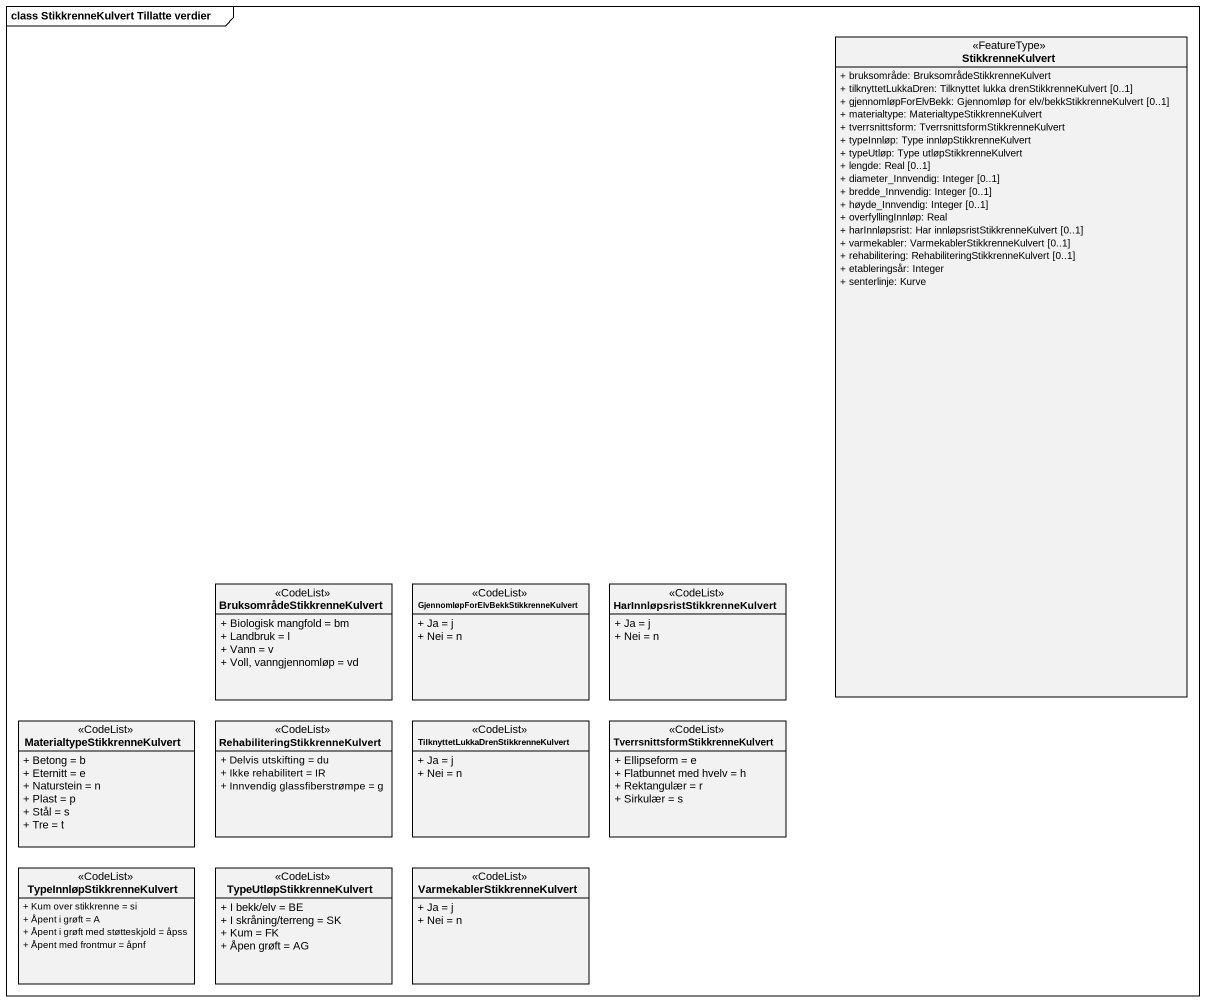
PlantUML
@startuml
mainframe class StikkrenneKulvert Tillatte verdier
hide circle
hide empty members
skinparam classAttributeIconSize 0
class StikkrenneKulvert <<FeatureType>> {
  + bruksområde: BruksområdeStikkrenneKulvert
  + tilknyttetLukkaDren: Tilknyttet lukka drenStikkrenneKulvert [0..1]
  + gjennomløpForElvBekk: Gjennomløp for elv/bekkStikkrenneKulvert [0..1]
  + materialtype: MaterialtypeStikkrenneKulvert
  + tverrsnittsform: TverrsnittsformStikkrenneKulvert
  + typeInnløp: Type innløpStikkrenneKulvert
  + typeUtløp: Type utløpStikkrenneKulvert
  + lengde: Real [0..1]
  + diameter_Innvendig: Integer [0..1]
  + bredde_Innvendig: Integer [0..1]
  + høyde_Innvendig: Integer [0..1]
  + overfyllingInnløp: Real
  + harInnløpsrist: Har innløpsristStikkrenneKulvert [0..1]
  + varmekabler: VarmekablerStikkrenneKulvert [0..1]
  + rehabilitering: RehabiliteringStikkrenneKulvert [0..1]
  + etableringsår: Integer
  + senterlinje: Kurve
}
class BruksområdeStikkrenneKulvert <<CodeList>> {
  + Biologisk mangfold = bm
  + Landbruk = l
  + Vann = v
  + Voll, vanngjennomløp = vd
}
class "GjennomløpForElvBekkStikkrenneKulvert" as GjennomløpForElvBekkStikkren <<CodeList>> {
  + Ja = j
  + Nei = n
}
class "HarInnløpsristStikkrenneKulvert" as HarInnløpsristStikkrenneKulv <<CodeList>> {
  + Ja = j
  + Nei = n
}
class "MaterialtypeStikkrenneKulvert" as MaterialtypeStikkrenneKulver <<CodeList>> {
  + Betong = b
  + Eternitt = e
  + Naturstein = n
  + Plast = p
  + Stål = s
  + Tre = t
}
class "RehabiliteringStikkrenneKulvert" as RehabiliteringStikkrenneKulv <<CodeList>> {
  + Delvis utskifting = du
  + Ikke rehabilitert = IR
  + Innvendig glassfiberstrømpe = g
}
class "TilknyttetLukkaDrenStikkrenneKulvert" as TilknyttetLukkaDrenStikkrenn <<CodeList>> {
  + Ja = j
  + Nei = n
}
class "TverrsnittsformStikkrenneKulvert" as TverrsnittsformStikkrenneKul <<CodeList>> {
  + Ellipseform = e
  + Flatbunnet med hvelv = h
  + Rektangulær = r
  + Sirkulær = s
}
class TypeInnløpStikkrenneKulvert <<CodeList>> {
  + Kum over stikkrenne = si
  + Åpent i grøft = A
  + Åpent i grøft med støtteskjold = åpss
  + Åpent med frontmur = åpnf
}
class TypeUtløpStikkrenneKulvert <<CodeList>> {
  + I bekk/elv = BE
  + I skråning/terreng = SK
  + Kum = FK
  + Åpen grøft = AG
}
class VarmekablerStikkrenneKulvert <<CodeList>> {
  + Ja = j
  + Nei = n
}
@enduml
